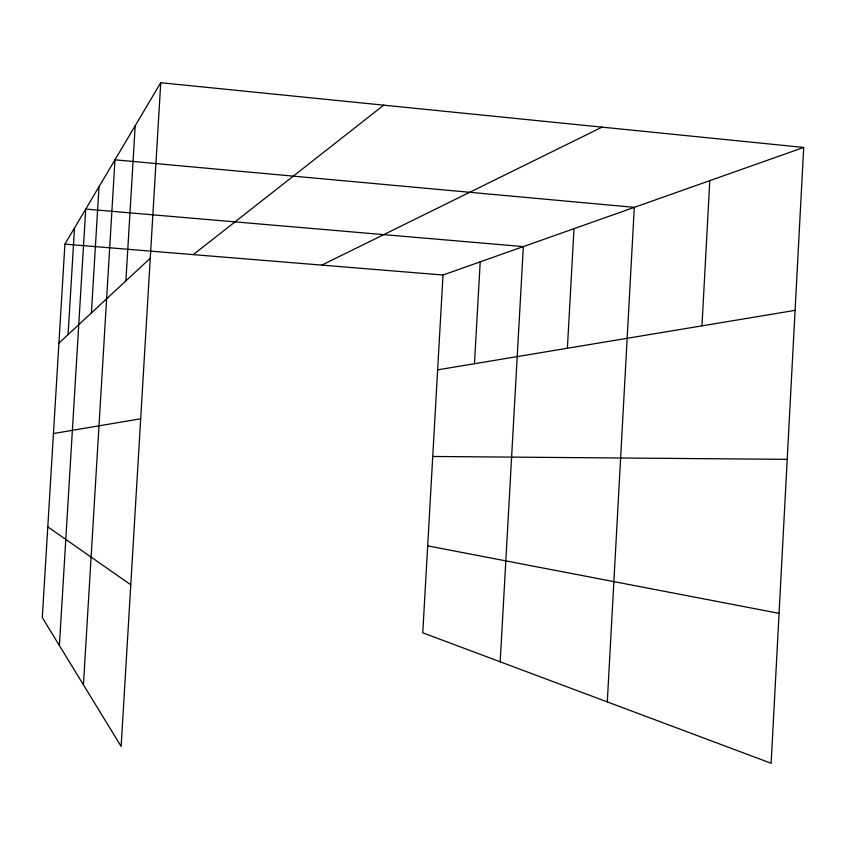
<?xml version="1.0" encoding="UTF-8"?>
<svg xmlns="http://www.w3.org/2000/svg" width="846" height="846" viewBox="0 0 846 846"><rect width="100%" height="100%" fill="white"/><g stroke="black" fill="none" stroke-linecap="round" stroke-linejoin="round"><path stroke-width="1.27" d="M803.7 147.437L771.14 763.282L422.767 632.808L443.008 275.013L803.7 147.437L160.74 82.718L64.92 244.145L42.3 617.601L121.137 746.447L160.74 82.718M607.301 701.926L634.31 207.355L114.971 159.82L83.426 684.805M701.969 325.847L709.783 180.663M474.479 363.717L480.2 261.858M500.198 661.815L523.346 246.598L85.732 209.078L59.389 645.519M567.391 348.256L574 228.684M68.071 334.625L74.511 227.976M91.4 312.935L99.003 186.712M125.895 280.872L135.191 125.758M58.924 343.116L150.271 258.231M193.311 254.625L383.714 105.158M321.808 265.115L602.056 127.143M53.446 433.522L140.69 418.791M437.646 369.85L795.081 310.355M432.74 456.47L787.203 459.346M64.92 244.145L443.008 275.013M427.685 545.871L779.06 613.339M47.799 526.846L130.781 584.787"/></g></svg>
